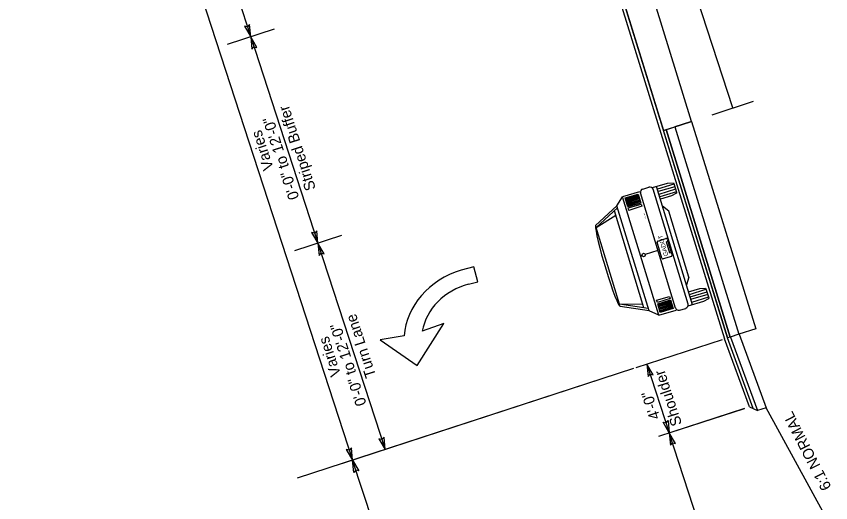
# Model space of a CAD drawing. Extents: x 958460 to 961179, y 797017 to 803764.
# Drawn here: x 960492 to 960696.8, y 797533.6 to 797656 of the extents above; entities that cross this region are included whole.
import ezdxf

# ---------------------------------------------------------------- set-up
doc = ezdxf.new("R2010")
doc.units = 0
for name, color, linetype in [('SIGN_P_SM-Markings', 7, 'Continuous'), ('TYPS_E_Line-Exist-Asph-Line', 7, 'Continuous'), ('TYPS_P_Line-Fin-Grade-Asph', 7, 'Continuous'), ('TYPS_P_Line-Fin-Grade-Grass', 7, 'Continuous'), ('TYPS_P_Line-Subgrade', 7, 'Continuous'), ('TYPS_P_Slope-Label-Dim', 7, 'Continuous'), ('TYPS_P_Vehicle', 7, 'Continuous')]:
    doc.layers.add(name, color=color, linetype=linetype)

msp = doc.modelspace()

# ---------------------------------------------------------------- linework, layer by layer
at = {"layer": 'SIGN_P_SM-Markings'}
for p, q in [((960607.09, 797592.97), (960603.85, 797592.14)), ((960608.06, 797589.2), (960607.09, 797592.97)), ((960605.75, 797588.61), (960608.06, 797589.2)), ((960592.79, 797568.13), (960599.5, 797578.7)), ((960599.5, 797578.7), (960594.1, 797576.79)), ((960589.56, 797575.6), (960583.53, 797574.58)), ((960583.53, 797574.58), (960592.79, 797568.13))]:
    msp.add_line(p, q, dxfattribs=at)
for major_axis, start_param, end_param in [((-19.14, -4.94), 4.761865, 5.995538), ((-14.84, -3.83), 4.713519, 5.907858)]:
    msp.add_ellipse((960609.14, 797575.56), major_axis=major_axis, ratio=0.879686, start_param=start_param, end_param=end_param, dxfattribs=at)
at = {"layer": 'TYPS_E_Line-Exist-Asph-Line'}
msp.add_lwpolyline([(960661.85, 797629.56), (960597.41, 797838.25), (960590.26, 797835.93), (960654.73, 797627.24)], close=True, dxfattribs=at)
at = {"layer": 'TYPS_P_Line-Fin-Grade-Asph'}
for p, q in [((960589.55, 797835.7), (960670.11, 797574.82)), ((960590.27, 797835.94), (960670.84, 797575.06)), ((960676.39, 797557.73), (960670.11, 797574.82))]:
    msp.add_line(p, q, dxfattribs=at)
at = {"layer": 'TYPS_P_Line-Fin-Grade-Grass'}
msp.add_line((960695.32, 797530.43), (960680.57, 797557.5), dxfattribs=at)
at = {"layer": 'TYPS_P_Line-Subgrade'}
for p, q in [((960661.85, 797629.56), (960657.64, 797628.19)), ((960661.85, 797629.56), (960677.97, 797577.38)), ((960677.98, 797577.39), (960673.76, 797576.01)), ((960677.98, 797577.39), (960673.76, 797576.01)), ((960677.36, 797557.27), (960670.83, 797575.06)), ((960671.59, 797575.3), (960678.39, 797556.79)), ((960673.77, 797576.01), (960680.57, 797557.5)), ((960680.57, 797557.5), (960678.39, 797556.79))]:
    msp.add_line(p, q, dxfattribs=at)
for points in [[(960671.58, 797575.3), (960655.46, 797627.48), (960657.64, 797628.19), (960673.76, 797576.01)], [(960670.85, 797575.06), (960654.73, 797627.24), (960655.46, 797627.48), (960671.58, 797575.3)]]:
    msp.add_lwpolyline(points, close=True, dxfattribs=at)
msp.add_lwpolyline([(960676.39, 797557.73), (960678.39, 797556.79)], dxfattribs=at)
at = {"layer": 'TYPS_P_Slope-Label-Dim'}
for p, q in [((960491.96, 797803.89), (960576.56, 797544.33)), ((960534.01, 797702.74), (960550.93, 797650.83)), ((960556.82, 797652.75), (960545.03, 797648.91)), ((960550.93, 797650.83), (960567.85, 797598.92)), ((960573.75, 797600.84), (960561.95, 797596.99)), ((960567.85, 797598.92), (960584.77, 797547)), ((960669.51, 797574.63), (960647.84, 797567.56)), ((960647.2, 797567.35), (960562.63, 797539.79)), ((960647.2, 797567.35), (960574.01, 797543.5)), ((960650.59, 797568.46), (960656.23, 797551.15)), ((960675.15, 797557.32), (960653.48, 797550.26)), ((960656.46, 797551.23), (960675.15, 797557.32)), ((960678.79, 797481.94), (960656.23, 797551.15)), ((960593.49, 797492.42), (960576.56, 797544.33))]:
    msp.add_line(p, q, dxfattribs=at)
for points in [[(960672.2, 797632.93), (960604.51, 797840.58)], [(960667.03, 797631.24), (960677.37, 797634.62)], [(960667.03, 797631.24), (960677.37, 797634.62)]]:
    msp.add_lwpolyline(points, dxfattribs=at)
for points in [[(960550.93, 797650.83), (960550.63, 797653.93), (960550.11, 797653.35), (960549.34, 797653.5)], [(960550.93, 797650.83), (960551.23, 797647.73), (960551.75, 797648.31), (960552.51, 797648.15)], [(960567.85, 797598.92), (960567.55, 797602.01), (960567.03, 797601.44), (960566.26, 797601.59)], [(960567.85, 797598.92), (960568.15, 797595.82), (960568.67, 797596.39), (960569.43, 797596.24)], [(960650.59, 797568.46), (960650.89, 797565.36), (960651.41, 797565.94), (960652.17, 797565.78)], [(960656.23, 797551.15), (960654.65, 797553.84), (960655.41, 797553.68), (960655.93, 797554.25)], [(960656.23, 797551.15), (960656.53, 797548.06), (960657.05, 797548.63), (960657.81, 797548.48)], [(960584.77, 797547), (960584.47, 797550.1), (960583.95, 797549.53), (960583.19, 797549.68)], [(960576.56, 797544.33), (960576.26, 797547.43), (960575.74, 797546.85), (960574.98, 797547.01)], [(960576.56, 797544.33), (960578.15, 797541.65), (960577.39, 797541.81), (960576.86, 797541.23)]]:
    msp.add_lwpolyline(points, close=True, dxfattribs=at)
at = {"layer": 'TYPS_P_Vehicle'}
for p, q in [((960652.04, 797612.94), (960655.8, 797614.02)), ((960655.8, 797614.02), (960657.3, 797614.12)), ((960657.3, 797614.12), (960657.4, 797613.96)), ((960657.4, 797613.96), (960658.07, 797611.74)), ((960648.75, 797611.87), (960644.43, 797610.6)), ((960649.54, 797612.51), (960651.11, 797613.01)), ((960660.94, 797583.54), (960652.18, 797612.51)), ((960662.04, 797583.42), (960653.02, 797613.16)), ((960657.41, 797613.78), (960653.23, 797612.51)), ((960657.63, 797613.08), (960653.43, 797611.91)), ((960657.82, 797612.52), (960653.61, 797611.2)), ((960658.04, 797611.83), (960653.82, 797610.55)), ((960643.07, 797608.29), (960644.43, 797610.6)), ((960653.56, 797580.8), (960644.43, 797610.6)), ((960645.1, 797610.29), (960648.37, 797611.27)), ((960645.77, 797608.07), (960645.1, 797610.29)), ((960645.19, 797610.04), (960648.44, 797611.05)), ((960645.25, 797609.82), (960648.52, 797610.79)), ((960645.34, 797609.56), (960648.6, 797610.57)), ((960645.42, 797609.3), (960648.67, 797610.36)), ((960645.49, 797609.08), (960648.74, 797610.14)), ((960645.54, 797608.82), (960648.84, 797609.84)), ((960648.37, 797611.27), (960649.1, 797609.02)), ((960657.77, 797582.55), (960648.95, 797611.55)), ((960656.76, 797610.79), (960654, 797609.99)), ((960658.01, 797611.48), (960656.76, 797610.79)), ((960658.07, 797611.74), (960658.01, 797611.48)), ((960637.68, 797603.39), (960643.07, 797608.29)), ((960637.86, 797602.83), (960643.24, 797607.77)), ((960651.13, 797581.92), (960643.07, 797608.29)), ((960645.6, 797608.6), (960648.91, 797609.62)), ((960645.69, 797608.34), (960648.97, 797609.41)), ((960649.1, 797609.02), (960645.77, 797608.07)), ((960656.09, 797606.93), (960654.54, 797608.2)), ((960637.86, 797602.83), (960642.78, 797605.95)), ((960649.84, 797582.65), (960642.43, 797607.04)), ((960661.11, 797590.38), (960656.09, 797606.93)), ((960643.72, 797583.53), (960637.86, 797602.83)), ((960649.38, 797595.81), (960649, 797595.68)), ((960653.38, 797597.06), (960650.16, 797596.06)), ((960661.11, 797590.38), (960660.54, 797588.43)), ((960661.07, 797586.69), (960663.92, 797587.47)), ((960661.28, 797586.04), (960665.46, 797587.31)), ((960663.92, 797587.47), (960665.37, 797587.57)), ((960665.37, 797587.57), (960665.43, 797587.39)), ((960665.43, 797587.39), (960666.15, 797585.19)), ((960665.68, 797586.62), (960661.4, 797585.36)), ((960665.89, 797585.97), (960661.59, 797584.76)), ((960666.09, 797585.36), (960661.84, 797584.02)), ((960666.15, 797585.19), (960666.13, 797584.94)), ((960643.72, 797583.53), (960649.5, 797583.69)), ((960650.95, 797582.49), (960643.72, 797583.53)), ((960653.33, 797583.69), (960656.55, 797584.69)), ((960653.97, 797581.46), (960653.33, 797583.69)), ((960656.7, 797584.07), (960653.41, 797583.15)), ((960656.66, 797584.35), (960653.43, 797583.39)), ((960656.77, 797583.86), (960653.5, 797582.89)), ((960656.84, 797583.64), (960653.6, 797582.58)), ((960656.91, 797583.42), (960653.66, 797582.41)), ((960657, 797583.16), (960653.73, 797582.19)), ((960656.55, 797584.69), (960657.22, 797582.47)), ((960664.87, 797584.25), (960660.91, 797583.05)), ((960666.13, 797584.94), (960664.87, 797584.25)), ((960651.13, 797581.92), (960643.89, 797583.01)), ((960653.56, 797580.8), (960651.13, 797581.92)), ((960653.56, 797580.8), (960657.92, 797582.08)), ((960657.1, 797582.86), (960653.81, 797581.93)), ((960657.15, 797582.69), (960653.88, 797581.72)), ((960657.22, 797582.47), (960653.97, 797581.46)), ((960658.8, 797582.03), (960660.42, 797582.51))]:
    msp.add_line(p, q, dxfattribs=at)
for points in [[(960646.07, 797607.17), (960645.88, 797607.77), (960649.19, 797608.76), (960649.31, 797608.22)], [(960656.38, 797596.36), (960655.52, 797599.29), (960655.87, 797599.4), (960656.73, 797596.47)], [(960653.23, 797583.99), (960653.05, 797584.56), (960656.28, 797585.51), (960656.45, 797584.99)]]:
    msp.add_lwpolyline(points, close=True, dxfattribs=at)
for points in [[(960653.33, 797599.43), (960655.36, 797600.09)], [(960655.7, 797599.92), (960656.91, 797595.91)], [(960654.39, 797595.14), (960653.17, 797599.19)], [(960656.78, 797595.58), (960654.72, 797595.01)]]:
    msp.add_lwpolyline(points, dxfattribs=at)
msp.add_circle((960649.75, 797595.93), 0.428, dxfattribs=at)
for centre, start, end in [((960655.47, 797599.85), 16.9314, 106.9314), ((960653.4, 797599.21), 106.9314, 196.9314), ((960656.68, 797595.86), 286.9314, 16.9314), ((960654.61, 797595.23), 196.9314, 286.9314)]:
    msp.add_arc(centre, 0.247, start, end, dxfattribs=at)
for centre, major_axis, ratio, start_param, end_param in [((960649.78, 797611.75), (-0.787, -0.24), 0.999922, 4.712389, 6.283185), ((960651.35, 797612.23), (0.787, 0.24), 0.999922, 0, 1.570796), ((960640.81, 797593.29), (-3.05, 10.26), 0.073896, 0.175055, 3.141659), ((960660.15, 797583.33), (0.787, 0.24), 0.999922, 4.712389, 6.283185), ((960658.58, 797582.85), (0.787, 0.24), 0.999922, 3.141593, 4.712389)]:
    msp.add_ellipse(centre, major_axis=major_axis, ratio=ratio, start_param=start_param, end_param=end_param, dxfattribs=at)

# ---------------------------------------------------------------- texts
at = {"layer": 'TYPS_P_Slope-Label-Dim'}
for s, rotation, p in [('Striped Buffer', 108.0541, (960567.34, 797612.63)), ('0\'-0" to 12\'-0"', 108.0541, (960563.17, 797610.36)), ('Varies', 108.0541, (960556.74, 797617.76)), ('Turn Lane', 108.0541, (960582.5, 797565.54)), ('0\'-0" to 12\'-0"', 108.0541, (960580.09, 797558.45)), ('Varies', 108.0541, (960573.66, 797565.85)), ('Shoulder', 108.0541, (960659.45, 797553.4)), ('4\'-0"', 108.0541, (960653.97, 797555.02)), ('6:1 NORMAL', 117.2761, (960697.09, 797537.53))]:
    msp.add_text(s, height=2.73, rotation=rotation, dxfattribs=at).set_placement(p)
at = {"layer": 'TYPS_P_Vehicle'}
for s, height, p in [('PONTIAC', 0.236, (960650.38, 797605.15)), ('GADOT', 1.112, (960656.02, 797595.86)), ('PAULDING', 0.236, (960656.46, 797597.14))]:
    msp.add_text(s, height=height, rotation=106.9314, dxfattribs=at).set_placement(p)

doc.saveas('drawing.dxf')
